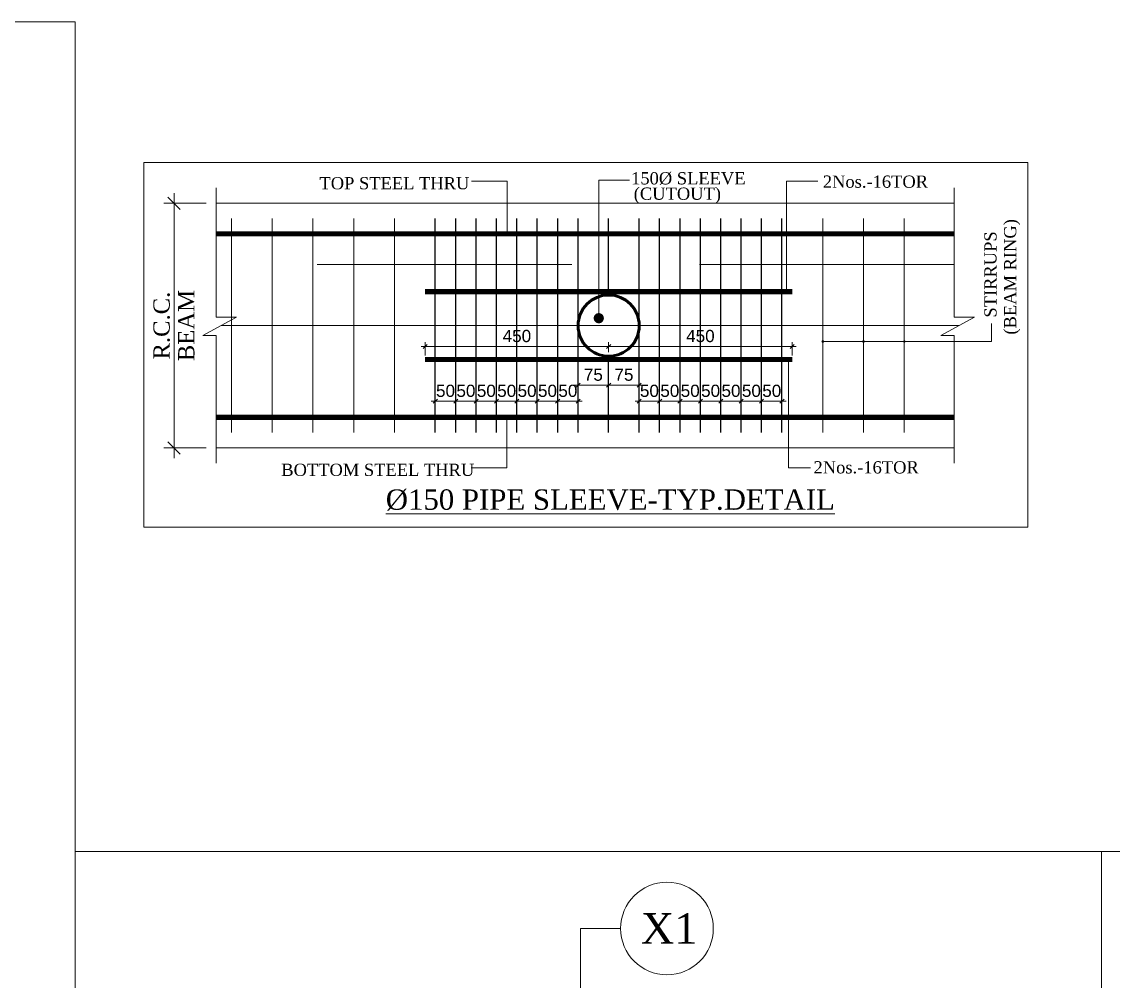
# Model space of a CAD drawing. Header units: millimetres. Extents: x 9781889 to 10654170, y -7852491 to -7608561.
# Drawn here: x 9908146 to 9910823, y -7817889 to -7815536 of the extents above; entities that cross this region are included whole.
import ezdxf
from ezdxf.enums import TextEntityAlignment as Align

# ---------------------------------------------------------------- set-up
doc = ezdxf.new("R2010")
doc.units = ezdxf.units.MM
doc.header["$LTSCALE"] = 10
doc.header["$PDMODE"] = 3
doc.linetypes.add('HIDDEN', pattern=[0.375, 0.25, -0.125])
for name, color, linetype, lineweight in [('S-CUT OUT LINE', 9, 'Continuous', 0), ('S-DIM L.S.', 7, 'Continuous', 0), ('S-L.S.SLAB LINE', 252, 'HIDDEN', 0), ('S-L.S.STEEL', 1, 'Continuous', 9), ('S-SECTION', 5, 'Continuous', 0), ('S-SECTION MARK', 7, 'Continuous', 0), ('S-SECTION MARK 1', 1, 'Continuous', 0), ('S-SHEET', 251, 'Continuous', 0), ('S-STEEL', 1, 'Continuous', 15), ('S-TEXT', 7, 'Continuous', 0), ('S-TEXT TITLE', 1, 'Continuous', 0)]:
    doc.layers.add(name, color=color, linetype=linetype, lineweight=lineweight)
doc.styles.add('135', font='arial.ttf', dxfattribs={"width": 0.8, "height": 135})
doc.styles.get("Standard").update_dxf_attribs({"font": 'arial.ttf'})
doc.styles.add('TEXT', font='times.ttf')
doc.dimstyles.new('75', dxfattribs={"dimtxt": 135, "dimasz": 90, "dimexe": 0.1, "dimexo": 0.03, "dimgap": 0.09, "dimtad": 1, "dimdec": 0, "dimzin": 0, "dimdsep": 46, "dimtxsty": '135', "dimblk": 'ARCHTICK', "dimcen": 0.09, "dimclrd": 256, "dimclre": 256, "dimclrt": 256, "dimadec": 0, "dimazin": 0, "dimtfac": 1, "dimtdec": 0, "dimtofl": 0, "dimtmove": 1, "dimatfit": 3, "dimldrblk": 'DOTSMALL', "dimfxl": 1, "dimtolj": 1, "dimtzin": 0, "dimlwd": -1, "dimlwe": -1, "dimarcsym": 0})
doc.dimstyles.new('SETU_1', dxfattribs={"dimtxt": 200, "dimasz": 150, "dimexe": 100, "dimexo": 50, "dimgap": 35, "dimtad": 1, "dimdec": 0, "dimzin": 0, "dimdsep": 46, "dimtxsty": 'Standard', "dimblk": 'OBLIQUE', "dimcen": 150, "dimdle": 25, "dimclrd": 256, "dimclre": 7, "dimclrt": 256, "dimadec": 0, "dimazin": 0, "dimtfac": 1, "dimtdec": 0, "dimtofl": 0, "dimtmove": 1, "dimatfit": 3, "dimfxl": 1, "dimtolj": 1, "dimtzin": 0, "dimlwd": -1, "dimlwe": 5, "dimarcsym": 1})

# ---------------------------------------------------------------- blocks, each defined once
blk = doc.blocks.new('_Oblique')
at = {"color": 0, "linetype": 'ByBlock', "lineweight": -2}
blk.add_line((-0.5, -0.5), (0.5, 0.5), dxfattribs=at)
blk = doc.blocks.new('*D1259')
at = {"layer": 'Defpoints', "color": 0, "transparency": 16777216}
for p in [(9908623.368494684, -7815981.206083547), (9908519.917782174, -7816581.206083547), (9908623.368494684, -7816581.206083547)]:
    blk.add_point(p, dxfattribs=at)
at = {"layer": 'S-DIM L.S.', "color": 7, "transparency": 16777216}
blk.add_line((9908519.917782174, -7815956.206083547), (9908519.917782174, -7816606.206083547), dxfattribs=at)
at = {"layer": 'S-DIM L.S.', "color": 7, "lineweight": 5, "transparency": 16777216}
for p, q in [((9908598.368494684, -7815981.206083547), (9908494.917782174, -7815981.206083547)), ((9908598.368494684, -7816581.206083547), (9908494.917782174, -7816581.206083547))]:
    blk.add_line(p, q, dxfattribs=at)
at = {"layer": 'S-DIM L.S.', "color": 7, "transparency": 16777216, "xscale": 30, "yscale": 30, "zscale": 30}
for p, rotation in [((9908519.917782174, -7815981.206083547), 90), ((9908519.917782174, -7816581.206083547), 270)]:
    blk.add_blockref('_Oblique', p, dxfattribs=dict(at, rotation=rotation))
at = {"layer": 'S-DIM L.S.', "color": 7, "transparency": 16777216, "char_height": 40, "attachment_point": 5, "rotation": 90, "style": 'TEXT'}
for s, insert in [('\\A1;R.C.C.', (9908489.47077424, -7816281.206083548)), ('\\A1;BEAM', (9908549.91778217, -7816281.206083548))]:
    blk.add_mtext(s, dxfattribs=dict(at, insert=insert))
blk = doc.blocks.new('_ArchTick')
at = {"color": 0, "linetype": 'ByBlock', "const_width": 0.15}
blk.add_lwpolyline([(-0.5, -0.5), (0.5, 0.5)], dxfattribs=at)
blk = doc.blocks.new('*D1260')
at = {"layer": 'Defpoints', "color": 0, "ltscale": 50, "transparency": 16777216}
for p in [(9909160.448112333, -7816447.601062295), (9909210.448112333, -7816447.601062295), (9909160.448112333, -7816466.647732522)]:
    blk.add_point(p, dxfattribs=at)
at = {"layer": 'S-DIM L.S.', "color": 7, "ltscale": 50, "transparency": 16777216}
blk.add_line((9909220.448112333, -7816466.647732522), (9909150.448112333, -7816466.647732522), dxfattribs=at)
at = {"layer": 'S-DIM L.S.', "color": 7, "lineweight": 5, "ltscale": 50, "transparency": 16777216}
for p, q in [((9909160.448112333, -7816457.601062295), (9909160.448112333, -7816476.647732522)), ((9909210.448112333, -7816457.601062295), (9909210.448112333, -7816476.647732522))]:
    blk.add_line(p, q, dxfattribs=at)
at = {"layer": 'S-DIM L.S.', "color": 7, "ltscale": 50, "transparency": 16777216, "xscale": 10, "yscale": 10, "zscale": 10, "rotation": 180}
blk.add_blockref('_Oblique', (9909160.448112333, -7816466.647732522), dxfattribs=at)
at = {"layer": 'S-DIM L.S.', "color": 7, "ltscale": 50, "transparency": 16777216, "xscale": 10, "yscale": 10, "zscale": 10}
blk.add_blockref('_Oblique', (9909210.448112333, -7816466.647732522), dxfattribs=at)
at = {"layer": 'S-DIM L.S.', "ltscale": 50, "transparency": 16777216, "insert": (9909185.448112333, -7816441.33054289), "char_height": 30, "attachment_point": 5}
blk.add_mtext('\\A1;50', dxfattribs=at)
blk = doc.blocks.new('*D1240')
at = {"layer": 'Defpoints', "color": 0, "ltscale": 50, "transparency": 16777216}
for p in [(9909210.448112333, -7816447.601062295), (9909260.448112333, -7816447.601062295), (9909210.448112333, -7816466.647732522)]:
    blk.add_point(p, dxfattribs=at)
at = {"layer": 'S-DIM L.S.', "color": 7, "ltscale": 50, "transparency": 16777216}
blk.add_line((9909270.448112333, -7816466.647732522), (9909200.448112333, -7816466.647732522), dxfattribs=at)
at = {"layer": 'S-DIM L.S.', "color": 7, "lineweight": 5, "ltscale": 50, "transparency": 16777216}
for p, q in [((9909210.448112333, -7816457.601062295), (9909210.448112333, -7816476.647732522)), ((9909260.448112333, -7816457.601062295), (9909260.448112333, -7816476.647732522))]:
    blk.add_line(p, q, dxfattribs=at)
at = {"layer": 'S-DIM L.S.', "color": 7, "ltscale": 50, "transparency": 16777216, "xscale": 10, "yscale": 10, "zscale": 10, "rotation": 180}
blk.add_blockref('_Oblique', (9909210.448112333, -7816466.647732522), dxfattribs=at)
at = {"layer": 'S-DIM L.S.', "color": 7, "ltscale": 50, "transparency": 16777216, "xscale": 10, "yscale": 10, "zscale": 10}
blk.add_blockref('_Oblique', (9909260.448112333, -7816466.647732522), dxfattribs=at)
at = {"layer": 'S-DIM L.S.', "ltscale": 50, "transparency": 16777216, "insert": (9909235.448112333, -7816441.33054289), "char_height": 30, "attachment_point": 5}
blk.add_mtext('\\A1;50', dxfattribs=at)
blk = doc.blocks.new('*D1241')
at = {"layer": 'Defpoints', "color": 0, "ltscale": 50, "transparency": 16777216}
for p in [(9909260.448112333, -7816447.601062295), (9909310.448112333, -7816447.601062295), (9909260.448112333, -7816466.647732522)]:
    blk.add_point(p, dxfattribs=at)
at = {"layer": 'S-DIM L.S.', "color": 7, "ltscale": 50, "transparency": 16777216}
blk.add_line((9909320.448112333, -7816466.647732522), (9909250.448112333, -7816466.647732522), dxfattribs=at)
at = {"layer": 'S-DIM L.S.', "color": 7, "lineweight": 5, "ltscale": 50, "transparency": 16777216}
for p, q in [((9909260.448112333, -7816457.601062295), (9909260.448112333, -7816476.647732522)), ((9909310.448112333, -7816457.601062295), (9909310.448112333, -7816476.647732522))]:
    blk.add_line(p, q, dxfattribs=at)
at = {"layer": 'S-DIM L.S.', "color": 7, "ltscale": 50, "transparency": 16777216, "xscale": 10, "yscale": 10, "zscale": 10, "rotation": 180}
blk.add_blockref('_Oblique', (9909260.448112333, -7816466.647732522), dxfattribs=at)
at = {"layer": 'S-DIM L.S.', "color": 7, "ltscale": 50, "transparency": 16777216, "xscale": 10, "yscale": 10, "zscale": 10}
blk.add_blockref('_Oblique', (9909310.448112333, -7816466.647732522), dxfattribs=at)
at = {"layer": 'S-DIM L.S.', "ltscale": 50, "transparency": 16777216, "insert": (9909285.448112333, -7816441.33054289), "char_height": 30, "attachment_point": 5}
blk.add_mtext('\\A1;50', dxfattribs=at)
blk = doc.blocks.new('*D1242')
at = {"layer": 'Defpoints', "color": 0, "ltscale": 50, "transparency": 16777216}
for p in [(9909310.448112333, -7816447.601062295), (9909360.448112333, -7816447.601062295), (9909310.448112333, -7816466.647732522)]:
    blk.add_point(p, dxfattribs=at)
at = {"layer": 'S-DIM L.S.', "color": 7, "ltscale": 50, "transparency": 16777216}
blk.add_line((9909370.448112333, -7816466.647732522), (9909300.448112333, -7816466.647732522), dxfattribs=at)
at = {"layer": 'S-DIM L.S.', "color": 7, "lineweight": 5, "ltscale": 50, "transparency": 16777216}
for p, q in [((9909310.448112333, -7816457.601062295), (9909310.448112333, -7816476.647732522)), ((9909360.448112333, -7816457.601062295), (9909360.448112333, -7816476.647732522))]:
    blk.add_line(p, q, dxfattribs=at)
at = {"layer": 'S-DIM L.S.', "color": 7, "ltscale": 50, "transparency": 16777216, "xscale": 10, "yscale": 10, "zscale": 10, "rotation": 180}
blk.add_blockref('_Oblique', (9909310.448112333, -7816466.647732522), dxfattribs=at)
at = {"layer": 'S-DIM L.S.', "color": 7, "ltscale": 50, "transparency": 16777216, "xscale": 10, "yscale": 10, "zscale": 10}
blk.add_blockref('_Oblique', (9909360.448112333, -7816466.647732522), dxfattribs=at)
at = {"layer": 'S-DIM L.S.', "ltscale": 50, "transparency": 16777216, "insert": (9909335.448112333, -7816441.33054289), "char_height": 30, "attachment_point": 5}
blk.add_mtext('\\A1;50', dxfattribs=at)
blk = doc.blocks.new('*D1243')
at = {"layer": 'Defpoints', "color": 0, "ltscale": 50, "transparency": 16777216}
for p in [(9909360.448112333, -7816447.601062295), (9909410.448112333, -7816447.601062295), (9909360.448112333, -7816466.647732522)]:
    blk.add_point(p, dxfattribs=at)
at = {"layer": 'S-DIM L.S.', "color": 7, "ltscale": 50, "transparency": 16777216}
blk.add_line((9909420.448112333, -7816466.647732522), (9909350.448112333, -7816466.647732522), dxfattribs=at)
at = {"layer": 'S-DIM L.S.', "color": 7, "lineweight": 5, "ltscale": 50, "transparency": 16777216}
for p, q in [((9909360.448112333, -7816457.601062295), (9909360.448112333, -7816476.647732522)), ((9909410.448112333, -7816457.601062295), (9909410.448112333, -7816476.647732522))]:
    blk.add_line(p, q, dxfattribs=at)
at = {"layer": 'S-DIM L.S.', "color": 7, "ltscale": 50, "transparency": 16777216, "xscale": 10, "yscale": 10, "zscale": 10, "rotation": 180}
blk.add_blockref('_Oblique', (9909360.448112333, -7816466.647732522), dxfattribs=at)
at = {"layer": 'S-DIM L.S.', "color": 7, "ltscale": 50, "transparency": 16777216, "xscale": 10, "yscale": 10, "zscale": 10}
blk.add_blockref('_Oblique', (9909410.448112333, -7816466.647732522), dxfattribs=at)
at = {"layer": 'S-DIM L.S.', "ltscale": 50, "transparency": 16777216, "insert": (9909385.448112333, -7816441.33054289), "char_height": 30, "attachment_point": 5}
blk.add_mtext('\\A1;50', dxfattribs=at)
blk = doc.blocks.new('*D1244')
at = {"layer": 'Defpoints', "color": 0, "ltscale": 50, "transparency": 16777216}
for p in [(9909410.448112333, -7816447.601062295), (9909460.448112333, -7816447.601062295), (9909410.448112333, -7816466.647732522)]:
    blk.add_point(p, dxfattribs=at)
at = {"layer": 'S-DIM L.S.', "color": 7, "ltscale": 50, "transparency": 16777216}
blk.add_line((9909470.448112333, -7816466.647732522), (9909400.448112333, -7816466.647732522), dxfattribs=at)
at = {"layer": 'S-DIM L.S.', "color": 7, "lineweight": 5, "ltscale": 50, "transparency": 16777216}
for p, q in [((9909410.448112333, -7816457.601062295), (9909410.448112333, -7816476.647732522)), ((9909460.448112333, -7816457.601062295), (9909460.448112333, -7816476.647732522))]:
    blk.add_line(p, q, dxfattribs=at)
at = {"layer": 'S-DIM L.S.', "color": 7, "ltscale": 50, "transparency": 16777216, "xscale": 10, "yscale": 10, "zscale": 10, "rotation": 180}
blk.add_blockref('_Oblique', (9909410.448112333, -7816466.647732522), dxfattribs=at)
at = {"layer": 'S-DIM L.S.', "color": 7, "ltscale": 50, "transparency": 16777216, "xscale": 10, "yscale": 10, "zscale": 10}
blk.add_blockref('_Oblique', (9909460.448112333, -7816466.647732522), dxfattribs=at)
at = {"layer": 'S-DIM L.S.', "ltscale": 50, "transparency": 16777216, "insert": (9909435.448112333, -7816441.33054289), "char_height": 30, "attachment_point": 5}
blk.add_mtext('\\A1;50', dxfattribs=at)
blk = doc.blocks.new('*D1245')
at = {"layer": 'Defpoints', "color": 0, "ltscale": 50, "transparency": 16777216}
for p in [(9909460.448112333, -7816447.601062295), (9909510.448112333, -7816447.601062295), (9909460.448112333, -7816466.647732522)]:
    blk.add_point(p, dxfattribs=at)
at = {"layer": 'S-DIM L.S.', "color": 7, "ltscale": 50, "transparency": 16777216}
blk.add_line((9909520.448112333, -7816466.647732522), (9909450.448112333, -7816466.647732522), dxfattribs=at)
at = {"layer": 'S-DIM L.S.', "color": 7, "lineweight": 5, "ltscale": 50, "transparency": 16777216}
for p, q in [((9909460.448112333, -7816457.601062295), (9909460.448112333, -7816476.647732522)), ((9909510.448112333, -7816457.601062295), (9909510.448112333, -7816476.647732522))]:
    blk.add_line(p, q, dxfattribs=at)
at = {"layer": 'S-DIM L.S.', "color": 7, "ltscale": 50, "transparency": 16777216, "xscale": 10, "yscale": 10, "zscale": 10, "rotation": 180}
blk.add_blockref('_Oblique', (9909460.448112333, -7816466.647732522), dxfattribs=at)
at = {"layer": 'S-DIM L.S.', "color": 7, "ltscale": 50, "transparency": 16777216, "xscale": 10, "yscale": 10, "zscale": 10}
blk.add_blockref('_Oblique', (9909510.448112333, -7816466.647732522), dxfattribs=at)
at = {"layer": 'S-DIM L.S.', "ltscale": 50, "transparency": 16777216, "insert": (9909485.448112333, -7816441.33054289), "char_height": 30, "attachment_point": 5}
blk.add_mtext('\\A1;50', dxfattribs=at)
blk = doc.blocks.new('*D1246')
at = {"layer": 'Defpoints', "color": 0, "ltscale": 50, "transparency": 16777216}
for p in [(9909660.448112333, -7816447.601062295), (9909710.448112333, -7816447.601062295), (9909660.448112333, -7816466.647732522)]:
    blk.add_point(p, dxfattribs=at)
at = {"layer": 'S-DIM L.S.', "color": 7, "ltscale": 50, "transparency": 16777216}
blk.add_line((9909720.448112333, -7816466.647732522), (9909650.448112333, -7816466.647732522), dxfattribs=at)
at = {"layer": 'S-DIM L.S.', "color": 7, "lineweight": 5, "ltscale": 50, "transparency": 16777216}
for p, q in [((9909660.448112333, -7816457.601062295), (9909660.448112333, -7816476.647732522)), ((9909710.448112333, -7816457.601062295), (9909710.448112333, -7816476.647732522))]:
    blk.add_line(p, q, dxfattribs=at)
at = {"layer": 'S-DIM L.S.', "color": 7, "ltscale": 50, "transparency": 16777216, "xscale": 10, "yscale": 10, "zscale": 10, "rotation": 180}
blk.add_blockref('_Oblique', (9909660.448112333, -7816466.647732522), dxfattribs=at)
at = {"layer": 'S-DIM L.S.', "color": 7, "ltscale": 50, "transparency": 16777216, "xscale": 10, "yscale": 10, "zscale": 10}
blk.add_blockref('_Oblique', (9909710.448112333, -7816466.647732522), dxfattribs=at)
at = {"layer": 'S-DIM L.S.', "ltscale": 50, "transparency": 16777216, "insert": (9909685.448112333, -7816441.33054289), "char_height": 30, "attachment_point": 5}
blk.add_mtext('\\A1;50', dxfattribs=at)
blk = doc.blocks.new('*D1247')
at = {"layer": 'Defpoints', "color": 0, "ltscale": 50, "transparency": 16777216}
for p in [(9909710.448112333, -7816447.601062295), (9909760.448112333, -7816447.601062295), (9909710.448112333, -7816466.647732522)]:
    blk.add_point(p, dxfattribs=at)
at = {"layer": 'S-DIM L.S.', "color": 7, "ltscale": 50, "transparency": 16777216}
blk.add_line((9909770.448112333, -7816466.647732522), (9909700.448112333, -7816466.647732522), dxfattribs=at)
at = {"layer": 'S-DIM L.S.', "color": 7, "lineweight": 5, "ltscale": 50, "transparency": 16777216}
for p, q in [((9909710.448112333, -7816457.601062295), (9909710.448112333, -7816476.647732522)), ((9909760.448112333, -7816457.601062295), (9909760.448112333, -7816476.647732522))]:
    blk.add_line(p, q, dxfattribs=at)
at = {"layer": 'S-DIM L.S.', "color": 7, "ltscale": 50, "transparency": 16777216, "xscale": 10, "yscale": 10, "zscale": 10, "rotation": 180}
blk.add_blockref('_Oblique', (9909710.448112333, -7816466.647732522), dxfattribs=at)
at = {"layer": 'S-DIM L.S.', "color": 7, "ltscale": 50, "transparency": 16777216, "xscale": 10, "yscale": 10, "zscale": 10}
blk.add_blockref('_Oblique', (9909760.448112333, -7816466.647732522), dxfattribs=at)
at = {"layer": 'S-DIM L.S.', "ltscale": 50, "transparency": 16777216, "insert": (9909735.448112333, -7816441.33054289), "char_height": 30, "attachment_point": 5}
blk.add_mtext('\\A1;50', dxfattribs=at)
blk = doc.blocks.new('*D1248')
at = {"layer": 'Defpoints', "color": 0, "ltscale": 50, "transparency": 16777216}
for p in [(9909760.448112333, -7816447.601062295), (9909810.448112333, -7816447.601062295), (9909760.448112333, -7816466.647732522)]:
    blk.add_point(p, dxfattribs=at)
at = {"layer": 'S-DIM L.S.', "color": 7, "ltscale": 50, "transparency": 16777216}
blk.add_line((9909820.448112333, -7816466.647732522), (9909750.448112333, -7816466.647732522), dxfattribs=at)
at = {"layer": 'S-DIM L.S.', "color": 7, "lineweight": 5, "ltscale": 50, "transparency": 16777216}
for p, q in [((9909760.448112333, -7816457.601062295), (9909760.448112333, -7816476.647732522)), ((9909810.448112333, -7816457.601062295), (9909810.448112333, -7816476.647732522))]:
    blk.add_line(p, q, dxfattribs=at)
at = {"layer": 'S-DIM L.S.', "color": 7, "ltscale": 50, "transparency": 16777216, "xscale": 10, "yscale": 10, "zscale": 10, "rotation": 180}
blk.add_blockref('_Oblique', (9909760.448112333, -7816466.647732522), dxfattribs=at)
at = {"layer": 'S-DIM L.S.', "color": 7, "ltscale": 50, "transparency": 16777216, "xscale": 10, "yscale": 10, "zscale": 10}
blk.add_blockref('_Oblique', (9909810.448112333, -7816466.647732522), dxfattribs=at)
at = {"layer": 'S-DIM L.S.', "ltscale": 50, "transparency": 16777216, "insert": (9909785.448112333, -7816441.33054289), "char_height": 30, "attachment_point": 5}
blk.add_mtext('\\A1;50', dxfattribs=at)
blk = doc.blocks.new('*D1249')
at = {"layer": 'Defpoints', "color": 0, "ltscale": 50, "transparency": 16777216}
for p in [(9909810.448112333, -7816447.601062295), (9909860.448112333, -7816447.601062295), (9909810.448112333, -7816466.647732522)]:
    blk.add_point(p, dxfattribs=at)
at = {"layer": 'S-DIM L.S.', "color": 7, "ltscale": 50, "transparency": 16777216}
blk.add_line((9909870.448112333, -7816466.647732522), (9909800.448112333, -7816466.647732522), dxfattribs=at)
at = {"layer": 'S-DIM L.S.', "color": 7, "lineweight": 5, "ltscale": 50, "transparency": 16777216}
for p, q in [((9909810.448112333, -7816457.601062295), (9909810.448112333, -7816476.647732522)), ((9909860.448112333, -7816457.601062295), (9909860.448112333, -7816476.647732522))]:
    blk.add_line(p, q, dxfattribs=at)
at = {"layer": 'S-DIM L.S.', "color": 7, "ltscale": 50, "transparency": 16777216, "xscale": 10, "yscale": 10, "zscale": 10, "rotation": 180}
blk.add_blockref('_Oblique', (9909810.448112333, -7816466.647732522), dxfattribs=at)
at = {"layer": 'S-DIM L.S.', "color": 7, "ltscale": 50, "transparency": 16777216, "xscale": 10, "yscale": 10, "zscale": 10}
blk.add_blockref('_Oblique', (9909860.448112333, -7816466.647732522), dxfattribs=at)
at = {"layer": 'S-DIM L.S.', "ltscale": 50, "transparency": 16777216, "insert": (9909835.448112333, -7816441.33054289), "char_height": 30, "attachment_point": 5}
blk.add_mtext('\\A1;50', dxfattribs=at)
blk = doc.blocks.new('*D1250')
at = {"layer": 'Defpoints', "color": 0, "ltscale": 50, "transparency": 16777216}
for p in [(9909860.448112333, -7816447.601062295), (9909910.448112333, -7816447.601062295), (9909860.448112333, -7816466.647732522)]:
    blk.add_point(p, dxfattribs=at)
at = {"layer": 'S-DIM L.S.', "color": 7, "ltscale": 50, "transparency": 16777216}
blk.add_line((9909920.448112333, -7816466.647732522), (9909850.448112333, -7816466.647732522), dxfattribs=at)
at = {"layer": 'S-DIM L.S.', "color": 7, "lineweight": 5, "ltscale": 50, "transparency": 16777216}
for p, q in [((9909860.448112333, -7816457.601062295), (9909860.448112333, -7816476.647732522)), ((9909910.448112333, -7816457.601062295), (9909910.448112333, -7816476.647732522))]:
    blk.add_line(p, q, dxfattribs=at)
at = {"layer": 'S-DIM L.S.', "color": 7, "ltscale": 50, "transparency": 16777216, "xscale": 10, "yscale": 10, "zscale": 10, "rotation": 180}
blk.add_blockref('_Oblique', (9909860.448112333, -7816466.647732522), dxfattribs=at)
at = {"layer": 'S-DIM L.S.', "color": 7, "ltscale": 50, "transparency": 16777216, "xscale": 10, "yscale": 10, "zscale": 10}
blk.add_blockref('_Oblique', (9909910.448112333, -7816466.647732522), dxfattribs=at)
at = {"layer": 'S-DIM L.S.', "ltscale": 50, "transparency": 16777216, "insert": (9909885.448112333, -7816441.33054289), "char_height": 30, "attachment_point": 5}
blk.add_mtext('\\A1;50', dxfattribs=at)
blk = doc.blocks.new('*D1251')
at = {"layer": 'Defpoints', "color": 0, "ltscale": 50, "transparency": 16777216}
for p in [(9909910.448112333, -7816447.601062295), (9909960.448112333, -7816447.601062295), (9909910.448112333, -7816466.647732522)]:
    blk.add_point(p, dxfattribs=at)
at = {"layer": 'S-DIM L.S.', "color": 7, "ltscale": 50, "transparency": 16777216}
blk.add_line((9909970.448112333, -7816466.647732522), (9909900.448112333, -7816466.647732522), dxfattribs=at)
at = {"layer": 'S-DIM L.S.', "color": 7, "lineweight": 5, "ltscale": 50, "transparency": 16777216}
for p, q in [((9909910.448112333, -7816457.601062295), (9909910.448112333, -7816476.647732522)), ((9909960.448112333, -7816457.601062295), (9909960.448112333, -7816476.647732522))]:
    blk.add_line(p, q, dxfattribs=at)
at = {"layer": 'S-DIM L.S.', "color": 7, "ltscale": 50, "transparency": 16777216, "xscale": 10, "yscale": 10, "zscale": 10, "rotation": 180}
blk.add_blockref('_Oblique', (9909910.448112333, -7816466.647732522), dxfattribs=at)
at = {"layer": 'S-DIM L.S.', "color": 7, "ltscale": 50, "transparency": 16777216, "xscale": 10, "yscale": 10, "zscale": 10}
blk.add_blockref('_Oblique', (9909960.448112333, -7816466.647732522), dxfattribs=at)
at = {"layer": 'S-DIM L.S.', "ltscale": 50, "transparency": 16777216, "insert": (9909935.448112333, -7816441.33054289), "char_height": 30, "attachment_point": 5}
blk.add_mtext('\\A1;50', dxfattribs=at)
blk = doc.blocks.new('*D1252')
at = {"layer": 'Defpoints', "color": 0, "ltscale": 50, "transparency": 16777216}
for p in [(9909960.448112333, -7816447.601062295), (9910010.448112333, -7816447.601062295), (9909960.448112333, -7816466.647732522)]:
    blk.add_point(p, dxfattribs=at)
at = {"layer": 'S-DIM L.S.', "color": 7, "ltscale": 50, "transparency": 16777216}
blk.add_line((9910020.448112333, -7816466.647732522), (9909950.448112333, -7816466.647732522), dxfattribs=at)
at = {"layer": 'S-DIM L.S.', "color": 7, "lineweight": 5, "ltscale": 50, "transparency": 16777216}
for p, q in [((9909960.448112333, -7816457.601062295), (9909960.448112333, -7816476.647732522)), ((9910010.448112333, -7816457.601062295), (9910010.448112333, -7816476.647732522))]:
    blk.add_line(p, q, dxfattribs=at)
at = {"layer": 'S-DIM L.S.', "color": 7, "ltscale": 50, "transparency": 16777216, "xscale": 10, "yscale": 10, "zscale": 10, "rotation": 180}
blk.add_blockref('_Oblique', (9909960.448112333, -7816466.647732522), dxfattribs=at)
at = {"layer": 'S-DIM L.S.', "color": 7, "ltscale": 50, "transparency": 16777216, "xscale": 10, "yscale": 10, "zscale": 10}
blk.add_blockref('_Oblique', (9910010.448112333, -7816466.647732522), dxfattribs=at)
at = {"layer": 'S-DIM L.S.', "ltscale": 50, "transparency": 16777216, "insert": (9909985.448112333, -7816441.33054289), "char_height": 30, "attachment_point": 5}
blk.add_mtext('\\A1;50', dxfattribs=at)
blk = doc.blocks.new('*D1253')
at = {"layer": 'Defpoints', "color": 0, "ltscale": 50, "transparency": 16777216}
for p in [(9909585.448112333, -7816410.354588522), (9909660.448112333, -7816407.999567273), (9909660.448112333, -7816427.0462375)]:
    blk.add_point(p, dxfattribs=at)
at = {"layer": 'S-DIM L.S.', "color": 7, "lineweight": 5, "ltscale": 50, "transparency": 16777216}
for p, q in [((9909585.448112333, -7816420.354588522), (9909585.448112333, -7816437.0462375)), ((9909660.448112333, -7816417.999567273), (9909660.448112333, -7816437.0462375))]:
    blk.add_line(p, q, dxfattribs=at)
at = {"layer": 'S-DIM L.S.', "color": 7, "ltscale": 50, "transparency": 16777216}
blk.add_line((9909575.448112333, -7816427.0462375), (9909670.448112333, -7816427.0462375), dxfattribs=at)
at = {"layer": 'S-DIM L.S.', "color": 7, "ltscale": 50, "transparency": 16777216, "xscale": 10, "yscale": 10, "zscale": 10, "rotation": 180}
blk.add_blockref('_Oblique', (9909585.448112333, -7816427.0462375), dxfattribs=at)
at = {"layer": 'S-DIM L.S.', "color": 7, "ltscale": 50, "transparency": 16777216, "xscale": 10, "yscale": 10, "zscale": 10}
blk.add_blockref('_Oblique', (9909660.448112333, -7816427.0462375), dxfattribs=at)
at = {"layer": 'S-DIM L.S.', "ltscale": 50, "transparency": 16777216, "insert": (9909622.948112333, -7816401.79043941), "char_height": 30, "attachment_point": 5}
blk.add_mtext('\\A1;75', dxfattribs=at)
blk = doc.blocks.new('*D1254')
at = {"layer": 'Defpoints', "color": 0, "ltscale": 50, "transparency": 16777216}
for p in [(9909510.448112333, -7816407.999567273), (9909585.448112333, -7816410.354588522), (9909510.448112333, -7816427.0462375)]:
    blk.add_point(p, dxfattribs=at)
at = {"layer": 'S-DIM L.S.', "color": 7, "lineweight": 5, "ltscale": 50, "transparency": 16777216}
for p, q in [((9909510.448112333, -7816417.999567273), (9909510.448112333, -7816437.0462375)), ((9909585.448112333, -7816420.354588522), (9909585.448112333, -7816437.0462375))]:
    blk.add_line(p, q, dxfattribs=at)
at = {"layer": 'S-DIM L.S.', "color": 7, "ltscale": 50, "transparency": 16777216}
blk.add_line((9909595.448112333, -7816427.0462375), (9909500.448112333, -7816427.0462375), dxfattribs=at)
at = {"layer": 'S-DIM L.S.', "color": 7, "ltscale": 50, "transparency": 16777216, "xscale": 10, "yscale": 10, "zscale": 10, "rotation": 180}
blk.add_blockref('_Oblique', (9909510.448112333, -7816427.0462375), dxfattribs=at)
at = {"layer": 'S-DIM L.S.', "color": 7, "ltscale": 50, "transparency": 16777216, "xscale": 10, "yscale": 10, "zscale": 10}
blk.add_blockref('_Oblique', (9909585.448112333, -7816427.0462375), dxfattribs=at)
at = {"layer": 'S-DIM L.S.', "ltscale": 50, "transparency": 16777216, "insert": (9909547.948112333, -7816401.79043941), "char_height": 30, "attachment_point": 5}
blk.add_mtext('\\A1;75', dxfattribs=at)
blk = doc.blocks.new('*D1261')
at = {"layer": 'Defpoints', "color": 0, "ltscale": 50, "transparency": 16777216}
for p in [(9909135.448112333, -7816332.205391446), (9909135.448112333, -7816364.382656931), (9909585.448112333, -7816356.206083544)]:
    blk.add_point(p, dxfattribs=at)
at = {"layer": 'S-DIM L.S.', "color": 7, "ltscale": 50, "transparency": 16777216}
blk.add_line((9909595.448112333, -7816332.205391446), (9909125.448112333, -7816332.205391446), dxfattribs=at)
at = {"layer": 'S-DIM L.S.', "color": 7, "lineweight": 5, "ltscale": 50, "transparency": 16777216}
for p, q in [((9909135.448112333, -7816354.382656931), (9909135.448112333, -7816322.205391446)), ((9909585.448112333, -7816346.206083544), (9909585.448112333, -7816322.205391446))]:
    blk.add_line(p, q, dxfattribs=at)
at = {"layer": 'S-DIM L.S.', "color": 7, "ltscale": 50, "transparency": 16777216, "xscale": 10, "yscale": 10, "zscale": 10, "rotation": 180}
blk.add_blockref('_Oblique', (9909135.448112333, -7816332.205391446), dxfattribs=at)
at = {"layer": 'S-DIM L.S.', "color": 7, "ltscale": 50, "transparency": 16777216, "xscale": 10, "yscale": 10, "zscale": 10}
blk.add_blockref('_Oblique', (9909585.448112333, -7816332.205391446), dxfattribs=at)
at = {"layer": 'S-DIM L.S.', "ltscale": 50, "transparency": 16777216, "insert": (9909360.448112333, -7816306.888201814), "char_height": 30, "attachment_point": 5}
blk.add_mtext('\\A1;450', dxfattribs=at)
blk = doc.blocks.new('*D1255')
at = {"layer": 'Defpoints', "color": 0, "ltscale": 50, "transparency": 16777216}
for p in [(9910035.448112333, -7816332.205391446), (9909585.448112333, -7816356.206083544), (9910035.448112333, -7816364.382656931)]:
    blk.add_point(p, dxfattribs=at)
at = {"layer": 'S-DIM L.S.', "color": 7, "ltscale": 50, "transparency": 16777216}
blk.add_line((9909575.448112333, -7816332.205391446), (9910045.448112333, -7816332.205391446), dxfattribs=at)
at = {"layer": 'S-DIM L.S.', "color": 7, "lineweight": 5, "ltscale": 50, "transparency": 16777216}
for p, q in [((9909585.448112333, -7816346.206083544), (9909585.448112333, -7816322.205391446)), ((9910035.448112333, -7816354.382656931), (9910035.448112333, -7816322.205391446))]:
    blk.add_line(p, q, dxfattribs=at)
at = {"layer": 'S-DIM L.S.', "color": 7, "ltscale": 50, "transparency": 16777216, "xscale": 10, "yscale": 10, "zscale": 10, "rotation": 180}
blk.add_blockref('_Oblique', (9909585.448112333, -7816332.205391446), dxfattribs=at)
at = {"layer": 'S-DIM L.S.', "color": 7, "ltscale": 50, "transparency": 16777216, "xscale": 10, "yscale": 10, "zscale": 10}
blk.add_blockref('_Oblique', (9910035.448112333, -7816332.205391446), dxfattribs=at)
at = {"layer": 'S-DIM L.S.', "ltscale": 50, "transparency": 16777216, "insert": (9909810.448112333, -7816306.888201814), "char_height": 30, "attachment_point": 5}
blk.add_mtext('\\A1;450', dxfattribs=at)

msp = doc.modelspace()

# ---------------------------------------------------------------- linework, layer by layer
at = {"layer": 'S-CUT OUT LINE', "color": 5}
for points in [[(9908623.368494688, -7815943.706083544), (9908623.368494632, -7816260.93115752), (9908672.71611041, -7816260.781648131), (9908590.579456734, -7816305.875004666), (9908623.368494632, -7816305.875004666), (9908623.368494684, -7816618.706083544)], [(9910433.056418328, -7815943.706083544), (9910433.056418272, -7816260.93115752), (9910482.40403405, -7816260.781648131), (9910400.267380374, -7816305.875004666), (9910433.056418272, -7816305.875004666), (9910433.056418324, -7816618.706083544)]]:
    msp.add_lwpolyline(points, dxfattribs=at)
at = {"layer": 'S-L.S.SLAB LINE', "linetype": 'HIDDEN', "ltscale": 250}
msp.add_line((9910433.05641832, -7816131.206083544), (9908623.368494632, -7816131.206083544), dxfattribs=at)
at = {"layer": 'S-L.S.STEEL', "color": 102, "true_color": 0x00c230, "const_width": 12.5}
for points in [[(9910035.448112333, -7816198.029510155), (9909135.448112333, -7816198.029510155)], [(9910035.448112333, -7816364.382656931), (9909135.448112333, -7816364.382656931)]]:
    msp.add_lwpolyline(points, dxfattribs=at)
at = {"layer": 'S-SECTION'}
for p, q in [((9910433.05641832, -7815981.206083544), (9908623.368494632, -7815981.206083544)), ((9910433.05641832, -7816581.206083544), (9908623.368494632, -7816581.206083544))]:
    msp.add_line(p, q, dxfattribs=at)
at = {"layer": 'S-SECTION', "color": 8, "lineweight": 5}
msp.add_line((9910445.201330436, -7816281.206083544), (9908635.513406796, -7816281.206083544), dxfattribs=at)
at = {"layer": 'S-SECTION MARK 1'}
for p, q in [((9909614.73244897, -7817759.981171216), (9909516.742593378, -7817759.981171216)), ((9909516.742593378, -7817759.981171216), (9909516.742593378, -7817933.847140914))]:
    msp.add_line(p, q, dxfattribs=at)
msp.add_circle((9909728.405513015, -7817759.981171216), 113.6730640428141, dxfattribs=at)
at = {"layer": 'S-SHEET'}
for points in [[(9901347.151371367, -7815536.147528527), (9908276.905840535, -7815536.147528527), (9908276.905840535, -7824252.365305931), (9901347.151371367, -7824252.365305931)], [(9910613.574151142, -7815880.960587764), (9908445.298905114, -7815880.960587764), (9908445.298905114, -7816775.266589001), (9910613.574151142, -7816775.266589001)], [(9910793.588805292, -7817571.152541074), (9908276.905840535, -7817571.152541074), (9908276.905840535, -7820776.075666328), (9910793.588805292, -7820776.075666328)], [(9910793.588805292, -7817571.152541074), (9912885.729219265, -7817571.152541074), (9912885.729219265, -7821535.624662518), (9910793.588805292, -7821535.624662518)]]:
    msp.add_lwpolyline(points, close=True, dxfattribs=at)
at = {"layer": 'S-STEEL', "color": 200, "lineweight": 0, "true_color": 0xca0ff0}
for p, q in [((9908660.448112333, -7816543.706083544), (9908660.448112333, -7816018.706083544)), ((9908760.448112333, -7816543.706083544), (9908760.448112333, -7816018.706083544)), ((9908860.448112333, -7816543.706083544), (9908860.448112333, -7816018.706083544)), ((9908960.448112333, -7816543.706083544), (9908960.448112333, -7816018.706083544)), ((9909060.448112333, -7816543.706083544), (9909060.448112333, -7816018.706083544)), ((9910110.448112333, -7816543.706083544), (9910110.448112333, -7816018.706083544)), ((9910210.448112333, -7816543.706083544), (9910210.448112333, -7816018.706083544)), ((9910310.448112333, -7816543.706083544), (9910310.448112333, -7816018.706083544))]:
    msp.add_line(p, q, dxfattribs=at)
at = {"layer": 'S-STEEL', "color": 200, "lineweight": 25, "true_color": 0xca0ff0}
for p, q in [((9909160.448112333, -7816543.706083544), (9909160.448112333, -7816018.706083544)), ((9909210.448112333, -7816543.706083544), (9909210.448112333, -7816018.706083544)), ((9909260.448112333, -7816543.706083544), (9909260.448112333, -7816018.706083544)), ((9909310.448112333, -7816543.706083544), (9909310.448112333, -7816018.706083544)), ((9909360.448112333, -7816543.706083544), (9909360.448112333, -7816018.706083544)), ((9909410.448112333, -7816543.706083544), (9909410.448112333, -7816018.706083544)), ((9909460.448112333, -7816543.706083544), (9909460.448112333, -7816018.706083544)), ((9909460.448112333, -7816543.706083544), (9909460.448112333, -7816018.706083544)), ((9909510.448112333, -7816543.706083544), (9909510.448112333, -7816018.706083544)), ((9909585.448112333, -7816206.206083544), (9909585.448112333, -7816018.706083544)), ((9909660.448112333, -7816543.706083544), (9909660.448112333, -7816018.706083544)), ((9909710.448112333, -7816543.706083544), (9909710.448112333, -7816018.706083544)), ((9909760.448112333, -7816543.706083544), (9909760.448112333, -7816018.706083544)), ((9909810.448112333, -7816543.706083544), (9909810.448112333, -7816018.706083544)), ((9909860.448112333, -7816543.706083544), (9909860.448112333, -7816018.706083544)), ((9909910.448112333, -7816543.706083544), (9909910.448112333, -7816018.706083544)), ((9909960.448112333, -7816543.706083544), (9909960.448112333, -7816018.706083544)), ((9910010.448112333, -7816543.706083544), (9910010.448112333, -7816018.706083544)), ((9909585.448112333, -7816543.706083544), (9909585.448112333, -7816356.206083544))]:
    msp.add_line(p, q, dxfattribs=at)
at = {"layer": 'S-STEEL', "const_width": 12.5}
for points in [[(9910433.05641832, -7816056.206083544), (9908623.368494632, -7816056.206083544)], [(9910433.05641832, -7816506.206083544), (9908623.368494632, -7816506.206083544)]]:
    msp.add_lwpolyline(points, dxfattribs=at)
at = {"layer": 'S-STEEL', "color": 160, "lineweight": 60, "true_color": 0x1635e9}
msp.add_circle((9909585.448112333, -7816281.206083544), 75, dxfattribs=at)

# ---------------------------------------------------------------- texts
at = {"layer": 'S-SECTION MARK 1', "style": 'TEXT'}
msp.add_text('X1', height=75, dxfattribs=at).set_placement((9909733.790973669, -7817759.729017859), align=Align.MIDDLE_CENTER)
at = {"layer": 'S-TEXT', "style": 'TEXT'}
for s, p in [('150%%C SLEEVE', (9909640.572623057, -7815934.883563774)), ('2Nos.-16TOR', (9910110.66893735, -7815943.142189004)), ('TOP STEEL THRU', (9908876.352502314, -7815946.941770943)), ('(CUTOUT)', (9909646.933064273, -7815972.625994908)), ('BOTTOM STEEL THRU', (9908782.658885213, -7816649.905512775)), ('2Nos.-16TOR', (9910087.87665824, -7816643.792775621))]:
    msp.add_text(s, height=30, dxfattribs=at).set_placement(p)
for s, p in [('(BEAM RING)', (9910584.93725512, -7816303.267534612)), ('STIRRUPS', (9910536.565574104, -7816261.584982319))]:
    msp.add_text(s, height=30, rotation=90, dxfattribs=at).set_placement(p)
at = {"layer": 'S-TEXT TITLE', "color": 1, "linetype": 'ByBlock', "true_color": 0xff0000, "style": 'TEXT'}
msp.add_text('%%U%%C150 PIPE SLEEVE-TYP.DETAIL', height=50, dxfattribs=at).set_placement((9909038.931129528, -7816732.942031202))

# ---------------------------------------------------------------- dimensions: what is measured, and where the dimension line sits
at = {"layer": 'S-DIM L.S.'}
dim = msp.add_linear_dim(base=(9908519.917782174, -7816581.206083547), p1=(9908623.36849468, -7815981.206083544), p2=(9908623.36849468, -7816581.206083544), angle=90, text='R.C.C.\\XBEAM', dimstyle='SETU_1', override={"dimtxt": 40, "dimasz": 30, "dimexe": 25, "dimexo": 25, "dimgap": 10, "dimlfac": 0.5, "dimtxsty": 'TEXT', "dimclrd": 7, "dimclrt": 7}, dxfattribs=at)
dim.commit()
dim.dimension.update_dxf_attribs({"geometry": '*D1259', "text_midpoint": (9908519.91778217, -7816281.206083548)})
at = {"layer": 'S-DIM L.S.', "ltscale": 50}
dim = msp.add_linear_dim(base=(9909135.448112333, -7816332.205391446), p1=(9909585.448112333, -7816356.206083544), p2=(9909135.448112333, -7816364.382656931), dimstyle='SETU_1', override={"dimtxt": 30, "dimasz": 10, "dimexe": 10, "dimexo": 10, "dimgap": 10, "dimdle": 10, "dimclrd": 7}, dxfattribs=at)
dim.commit()
dim.dimension.update_dxf_attribs({"geometry": '*D1261', "text_midpoint": (9909360.448112333, -7816306.888201814)})
dim = msp.add_linear_dim(base=(9910035.448112333, -7816332.205391446), p1=(9909585.448112333, -7816356.206083544), p2=(9910035.448112333, -7816364.382656931), angle=180, dimstyle='SETU_1', override={"dimtxt": 30, "dimasz": 10, "dimexe": 10, "dimexo": 10, "dimgap": 10, "dimdle": 10, "dimclrd": 7}, dxfattribs=at)
dim.commit()
dim.dimension.update_dxf_attribs({"geometry": '*D1255', "text_midpoint": (9909810.448112333, -7816306.888201814)})
for base, p1, p2, picture, middle in [((9909510.448112333, -7816427.0462375), (9909585.448112333, -7816410.354588522), (9909510.448112333, -7816407.999567273), '*D1254', (9909547.948112333, -7816427.0462375)), ((9909160.448112333, -7816466.647732522), (9909210.448112333, -7816447.601062295), (9909160.448112333, -7816447.601062295), '*D1260', (9909185.448112333, -7816466.647732522)), ((9909210.448112333, -7816466.647732522), (9909260.448112333, -7816447.601062295), (9909210.448112333, -7816447.601062295), '*D1240', (9909235.448112333, -7816466.647732522)), ((9909260.448112333, -7816466.647732522), (9909310.448112333, -7816447.601062295), (9909260.448112333, -7816447.601062295), '*D1241', (9909285.448112333, -7816466.647732522)), ((9909310.448112333, -7816466.647732522), (9909360.448112333, -7816447.601062295), (9909310.448112333, -7816447.601062295), '*D1242', (9909335.448112333, -7816466.647732522)), ((9909360.448112333, -7816466.647732522), (9909410.448112333, -7816447.601062295), (9909360.448112333, -7816447.601062295), '*D1243', (9909385.448112333, -7816466.647732522)), ((9909410.448112333, -7816466.647732522), (9909460.448112333, -7816447.601062295), (9909410.448112333, -7816447.601062295), '*D1244', (9909435.448112333, -7816466.647732522)), ((9909460.448112333, -7816466.647732522), (9909510.448112333, -7816447.601062295), (9909460.448112333, -7816447.601062295), '*D1245', (9909485.448112333, -7816466.647732522)), ((9909660.448112333, -7816466.647732522), (9909710.448112333, -7816447.601062295), (9909660.448112333, -7816447.601062295), '*D1246', (9909685.448112333, -7816466.647732522)), ((9909710.448112333, -7816466.647732522), (9909760.448112333, -7816447.601062295), (9909710.448112333, -7816447.601062295), '*D1247', (9909735.448112333, -7816466.647732522)), ((9909760.448112333, -7816466.647732522), (9909810.448112333, -7816447.601062295), (9909760.448112333, -7816447.601062295), '*D1248', (9909785.448112333, -7816466.647732522)), ((9909810.448112333, -7816466.647732522), (9909860.448112333, -7816447.601062295), (9909810.448112333, -7816447.601062295), '*D1249', (9909835.448112333, -7816466.647732522)), ((9909860.448112333, -7816466.647732522), (9909910.448112333, -7816447.601062295), (9909860.448112333, -7816447.601062295), '*D1250', (9909885.448112333, -7816466.647732522)), ((9909910.448112333, -7816466.647732522), (9909960.448112333, -7816447.601062295), (9909910.448112333, -7816447.601062295), '*D1251', (9909935.448112333, -7816466.647732522)), ((9909960.448112333, -7816466.647732522), (9910010.448112333, -7816447.601062295), (9909960.448112333, -7816447.601062295), '*D1252', (9909985.448112333, -7816466.647732522))]:
    dim = msp.add_linear_dim(base=base, p1=p1, p2=p2, dimstyle='SETU_1', override={"dimtxt": 30, "dimasz": 10, "dimexe": 10, "dimexo": 10, "dimgap": 10, "dimdle": 10, "dimclrd": 7}, dxfattribs=at)
    dim.commit()
    dim.dimension.update_dxf_attribs({"geometry": picture, "text_midpoint": middle, "dimtype": 160})
dim = msp.add_linear_dim(base=(9909660.448112333, -7816427.0462375), p1=(9909585.448112333, -7816410.354588522), p2=(9909660.448112333, -7816407.999567273), angle=180, dimstyle='SETU_1', override={"dimtxt": 30, "dimasz": 10, "dimexe": 10, "dimexo": 10, "dimgap": 10, "dimdle": 10, "dimclrd": 7}, dxfattribs=at)
dim.commit()
dim.dimension.update_dxf_attribs({"geometry": '*D1253', "text_midpoint": (9909622.948112333, -7816427.0462375), "dimtype": 160})

# ---------------------------------------------------------------- leaders
at = {"layer": 'S-SECTION MARK'}
for points, override in [([(9909336.267703978, -7816056.206083544), (9909336.267703978, -7815927.324292763), (9909248.934770493, -7815927.324292763)], {"dimasz": 25}), ([(9909561.230780544, -7816263.064361457), (9909561.230780544, -7815924.15253857), (9909636.904138187, -7815924.15253857)], {"dimasz": 25, "dimldrblk": 'Dot'}), ([(9910021.537087092, -7816199.884840636), (9910021.537087092, -7815927.324292763), (9910098.109562537, -7815927.324292763)], {"dimasz": 25}), ([(9910110.448112333, -7816320.194316177), (9910524.244365776, -7816320.194316177), (9910524.244365776, -7816275.694316177)], {"dimasz": 25}), ([(9910210.448112333, -7816320.194316177), (9910524.244365776, -7816320.194316177), (9910524.244365776, -7816275.694316177)], {"dimasz": 25}), ([(9910310.448112333, -7816320.194316177), (9910524.244365776, -7816320.194316177), (9910524.244365776, -7816275.694316177)], {"dimasz": 25}), ([(9910026.283289796, -7816364.382656931), (9910026.283289796, -7816630.288034596), (9910080.003005935, -7816630.288034596)], {"dimasz": 25}), ([(9909336.015471155, -7816506.206083544), (9909336.015471155, -7816630.288034596), (9909248.68253767, -7816630.288034596)], {"dimasz": 25})]:
    msp.add_leader(points, dimstyle='75', override=override, dxfattribs=at)

doc.saveas('drawing.dxf')
